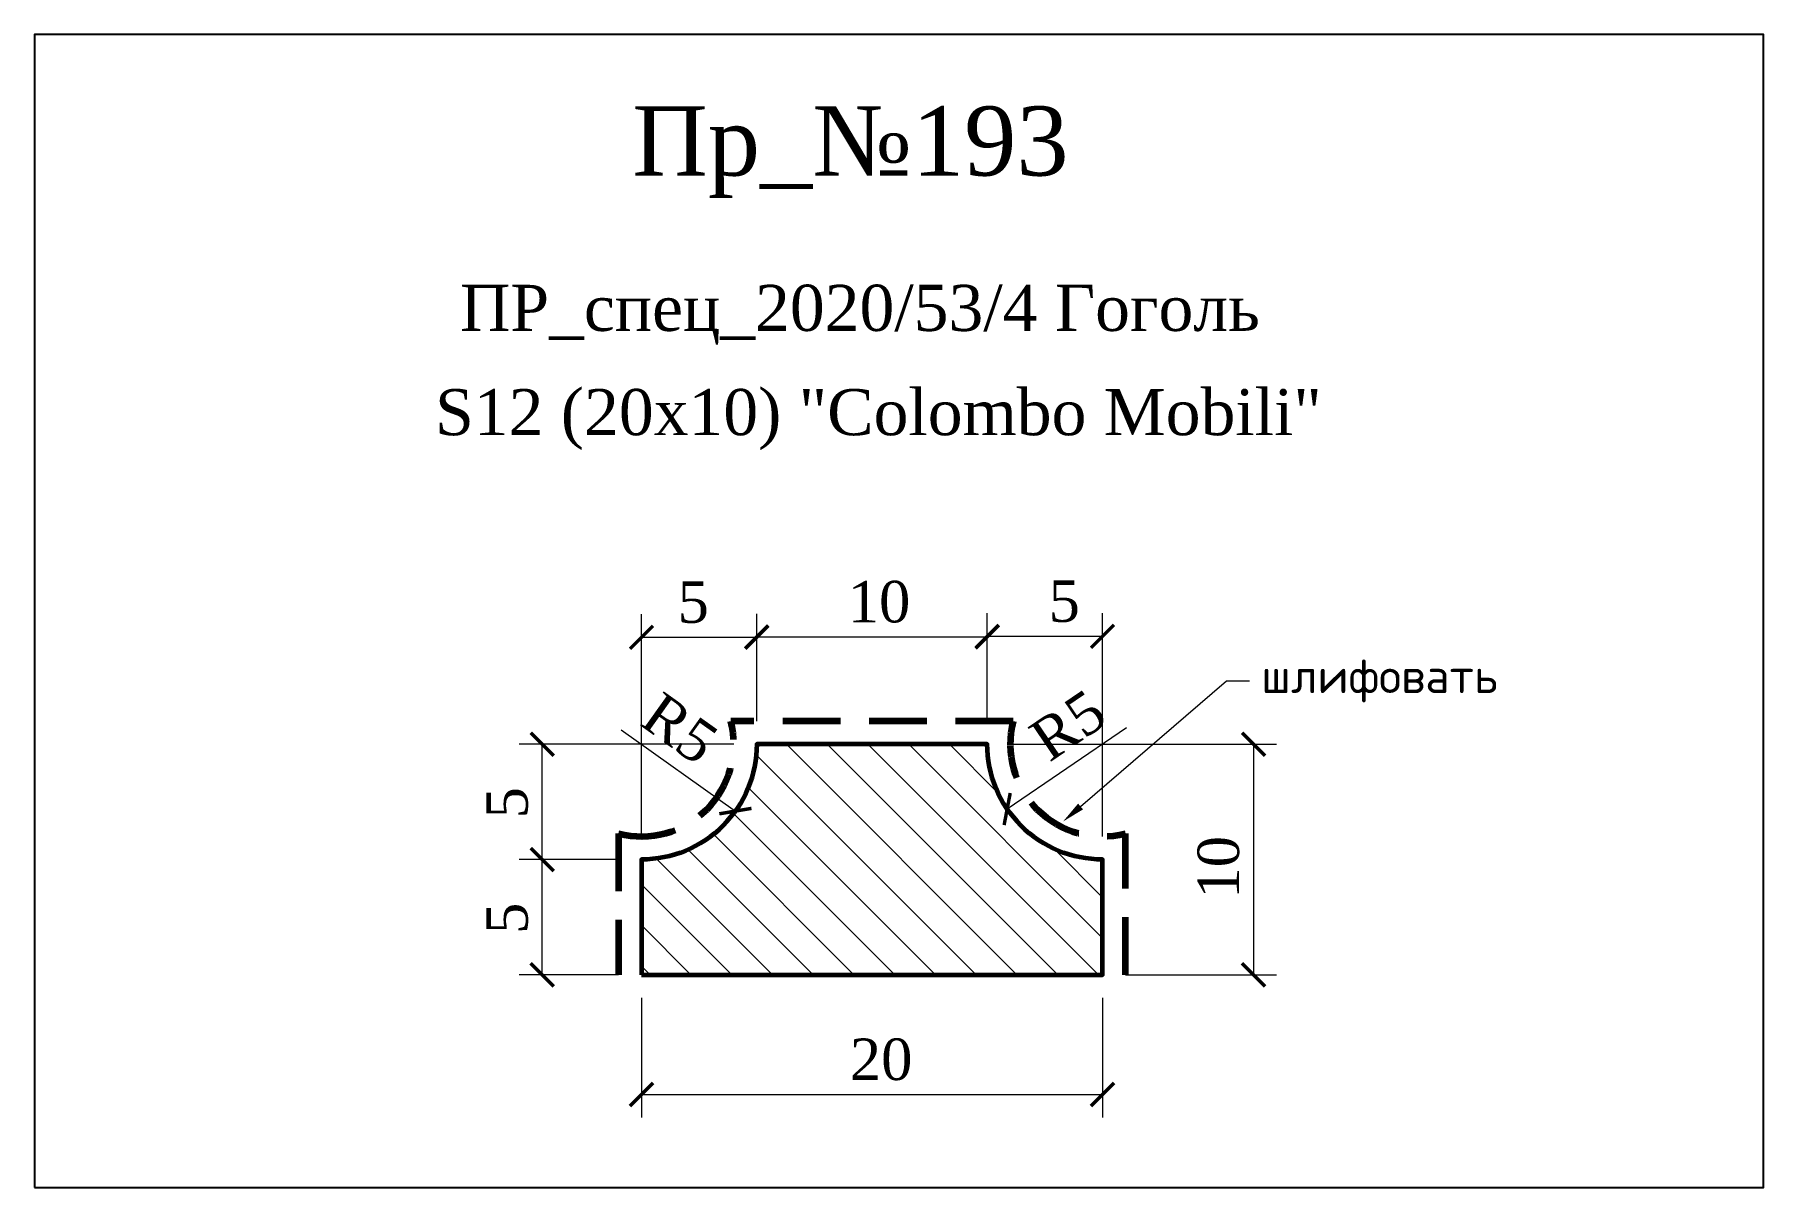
# Model space of a CAD drawing. Header units: millimetres. Extents: x 303878.8 to 303953.8, y -92288.8 to -92238.8.
import ezdxf
from ezdxf import colors
from ezdxf.entities.mleader import LeaderData, LeaderLine
from ezdxf.math import Vec2, Vec3

# ---------------------------------------------------------------- set-up
doc = ezdxf.new("R2010")
doc.units = ezdxf.units.MM
doc.header["$MEASUREMENT"] = 0
doc.linetypes.add('HIDDEN', pattern=[0.375, 0.25, -0.125])
doc.layers.add('Outside panel', color=7, linetype='Continuous', lineweight=18, true_color=0x7f5e57)
for name, color, linetype, lineweight in [('линия 15', 7, 'Continuous', 15), ('линия 50', 1, 'Continuous', 211), ('служебный слой РАЗМЕРЫ', 7, 'Continuous', 9)]:
    doc.layers.add(name, color=color, linetype=linetype, lineweight=lineweight)
doc.layers.add('размеры в модели', color=7, linetype='Continuous')
doc.layers.add('Слой1', color=7, linetype='Continuous')
doc.styles.add('ELECT', font='times.ttf')
doc.styles.get("Standard").update_dxf_attribs({"font": 'times.ttf'})
doc.styles.add('ЕСКД профили текст', font='isocpeur.ttf')
doc.dimstyles.new('M_1', dxfattribs={"dimtxt": 1.8, "dimasz": 1, "dimexe": 1, "dimexo": 1, "dimgap": 0.6, "dimtad": 1, "dimdec": 0, "dimdsep": 46, "dimtxsty": 'Standard', "dimblk": 'ARCHTICK', "dimcen": -5, "dimclrd": 7, "dimclre": 7, "dimclrt": 7, "dimadec": 0, "dimazin": 0, "dimtfac": 1, "dimtdec": 0, "dimtmove": 0, "dimatfit": 3, "dimfxl": 1, "dimtolj": 1, "dimtzin": 0, "dimlwd": 5, "dimlwe": 5, "dimarcsym": 0})

# ---------------------------------------------------------------- blocks, each defined once
blk = doc.blocks.new('_ArchTick')
at = {"color": 0, "linetype": 'ByBlock', "const_width": 0.15}
blk.add_lwpolyline([(-0.5, -0.5), (0.5, 0.5)], dxfattribs=at)
blk = doc.blocks.new('*D10')
at = {"layer": 'Defpoints', "color": 0, "ltscale": 1000, "transparency": 16777216}
for p in [(303925.104, -92264.91), (303920.104, -92269.59), (303925.104, -92274.59)]:
    blk.add_point(p, dxfattribs=at)
at = {"layer": 'линия 15', "color": 7, "lineweight": 5, "ltscale": 1000, "transparency": 16777216}
for p, q in [((303920.104, -92268.59), (303920.104, -92263.91)), ((303925.104, -92273.59), (303925.104, -92263.91)), ((303920.104, -92264.91), (303925.104, -92264.91))]:
    blk.add_line(p, q, dxfattribs=at)
at = {"layer": 'линия 15', "color": 7, "lineweight": 5, "ltscale": 1000, "transparency": 16777216, "rotation": 180}
blk.add_blockref('_ArchTick', (303920.104, -92264.91), dxfattribs=at)
at = {"layer": 'линия 15', "color": 7, "lineweight": 5, "ltscale": 1000, "transparency": 16777216}
blk.add_blockref('_ArchTick', (303925.104, -92264.91), dxfattribs=at)
at = {"layer": 'линия 15', "color": 7, "ltscale": 1000, "transparency": 16777216, "insert": (303923.445, -92263.395), "char_height": 1.8, "attachment_point": 5}
blk.add_mtext('\\A1;5', dxfattribs=at)
blk = doc.blocks.new('*D9')
at = {"layer": 'Defpoints', "color": 0, "ltscale": 1000, "transparency": 16777216}
for p in [(303910.104, -92264.952), (303910.104, -92269.59), (303905.104, -92274.59)]:
    blk.add_point(p, dxfattribs=at)
at = {"layer": 'линия 15', "color": 7, "lineweight": 5, "ltscale": 1000, "transparency": 16777216}
for p, q in [((303905.104, -92273.59), (303905.104, -92263.952)), ((303910.104, -92268.59), (303910.104, -92263.952)), ((303905.104, -92264.952), (303910.104, -92264.952))]:
    blk.add_line(p, q, dxfattribs=at)
at = {"layer": 'линия 15', "color": 7, "lineweight": 5, "ltscale": 1000, "transparency": 16777216, "rotation": 180}
blk.add_blockref('_ArchTick', (303905.104, -92264.952), dxfattribs=at)
at = {"layer": 'линия 15', "color": 7, "lineweight": 5, "ltscale": 1000, "transparency": 16777216}
blk.add_blockref('_ArchTick', (303910.104, -92264.952), dxfattribs=at)
at = {"layer": 'линия 15', "color": 7, "ltscale": 1000, "transparency": 16777216, "insert": (303907.349, -92263.436), "char_height": 1.8, "attachment_point": 5}
blk.add_mtext('\\A1;5', dxfattribs=at)
blk = doc.blocks.new('*D8')
at = {"layer": 'Defpoints', "color": 0, "ltscale": 1000, "transparency": 16777216}
for p in [(303920.104, -92269.59), (303925.104, -92279.59), (303931.656, -92279.59)]:
    blk.add_point(p, dxfattribs=at)
at = {"layer": 'линия 15', "color": 7, "lineweight": 5, "ltscale": 1000, "transparency": 16777216}
for p, q in [((303921.104, -92269.59), (303932.656, -92269.59)), ((303931.656, -92269.59), (303931.656, -92279.59)), ((303926.104, -92279.59), (303932.656, -92279.59))]:
    blk.add_line(p, q, dxfattribs=at)
for p, rotation in [((303931.656, -92269.59), 90), ((303931.656, -92279.59), 270)]:
    blk.add_blockref('_ArchTick', p, dxfattribs=dict(at, rotation=rotation))
at = {"layer": 'линия 15', "color": 7, "ltscale": 1000, "transparency": 16777216, "insert": (303930.14, -92274.929), "char_height": 1.8, "attachment_point": 5, "rotation": 90}
blk.add_mtext('\\A1;10', dxfattribs=at)
blk = doc.blocks.new('*D7')
at = {"layer": 'Defpoints', "color": 0, "ltscale": 1000, "transparency": 16777216}
for p in [(303925.104, -92269.59), (303920.968, -92272.4)]:
    blk.add_point(p, dxfattribs=at)
at = {"layer": 'размеры в модели', "color": 7, "lineweight": 5, "ltscale": 1000, "transparency": 16777216}
blk.add_line((303926.149, -92268.88), (303920.968, -92272.4), dxfattribs=at)
at = {"layer": 'размеры в модели', "color": 7, "lineweight": 5, "ltscale": 1000, "transparency": 16777216, "rotation": 214.1866538084228}
blk.add_blockref('_ArchTick', (303920.968, -92272.4), dxfattribs=at)
at = {"layer": 'размеры в модели', "color": 7, "ltscale": 1000, "transparency": 16777216, "insert": (303923.61, -92268.773), "char_height": 1.8, "attachment_point": 5, "rotation": 34.18665}
blk.add_mtext('\\A1;R5', dxfattribs=at)
blk = doc.blocks.new('*D6')
at = {"layer": 'Defpoints', "color": 0, "ltscale": 1000, "transparency": 16777216}
for p in [(303905.104, -92269.59), (303909.177, -92272.49)]:
    blk.add_point(p, dxfattribs=at)
at = {"layer": 'размеры в модели', "color": 7, "lineweight": 5, "ltscale": 1000, "transparency": 16777216}
blk.add_line((303904.224, -92268.963), (303909.177, -92272.49), dxfattribs=at)
at = {"layer": 'размеры в модели', "color": 7, "lineweight": 5, "ltscale": 1000, "transparency": 16777216, "rotation": 324.5485262646428}
blk.add_blockref('_ArchTick', (303909.177, -92272.49), dxfattribs=at)
at = {"layer": 'размеры в модели', "color": 7, "ltscale": 1000, "transparency": 16777216, "insert": (303906.765, -92268.912), "char_height": 1.8, "attachment_point": 5, "rotation": 324.54853}
blk.add_mtext('\\A1;R5', dxfattribs=at)
blk = doc.blocks.new('*D5')
at = {"layer": 'Defpoints', "color": 0, "ltscale": 1000, "transparency": 16777216}
for p in [(303920.104, -92264.936), (303910.104, -92269.59), (303920.104, -92269.59)]:
    blk.add_point(p, dxfattribs=at)
at = {"layer": 'размеры в модели', "color": 7, "lineweight": 5, "ltscale": 1000, "transparency": 16777216}
for p, q in [((303910.104, -92268.59), (303910.104, -92263.936)), ((303920.104, -92268.59), (303920.104, -92263.936)), ((303910.104, -92264.936), (303920.104, -92264.936))]:
    blk.add_line(p, q, dxfattribs=at)
at = {"layer": 'размеры в модели', "color": 7, "lineweight": 5, "ltscale": 1000, "transparency": 16777216, "rotation": 180}
blk.add_blockref('_ArchTick', (303910.104, -92264.936), dxfattribs=at)
at = {"layer": 'размеры в модели', "color": 7, "lineweight": 5, "ltscale": 1000, "transparency": 16777216}
blk.add_blockref('_ArchTick', (303920.104, -92264.936), dxfattribs=at)
at = {"layer": 'размеры в модели', "color": 7, "ltscale": 1000, "transparency": 16777216, "insert": (303915.409, -92263.42), "char_height": 1.8, "attachment_point": 5}
blk.add_mtext('\\A1;10', dxfattribs=at)
blk = doc.blocks.new('*D4')
at = {"layer": 'Defpoints', "color": 0, "ltscale": 1000, "transparency": 16777216}
for p in [(303900.798, -92269.59), (303910.104, -92269.59), (303905.104, -92274.59)]:
    blk.add_point(p, dxfattribs=at)
at = {"layer": 'размеры в модели', "color": 7, "lineweight": 5, "ltscale": 1000, "transparency": 16777216}
for p, q in [((303909.104, -92269.59), (303899.798, -92269.59)), ((303900.798, -92274.59), (303900.798, -92269.59)), ((303904.104, -92274.59), (303899.798, -92274.59))]:
    blk.add_line(p, q, dxfattribs=at)
for p, rotation in [((303900.798, -92269.59), 90), ((303900.798, -92274.59), 270)]:
    blk.add_blockref('_ArchTick', p, dxfattribs=dict(at, rotation=rotation))
at = {"layer": 'размеры в модели', "color": 7, "ltscale": 1000, "transparency": 16777216, "insert": (303899.282, -92272.128), "char_height": 1.8, "attachment_point": 5, "rotation": 90}
blk.add_mtext('\\A1;5', dxfattribs=at)
blk = doc.blocks.new('*D3')
at = {"layer": 'Defpoints', "color": 0, "ltscale": 1000, "transparency": 16777216}
for p in [(303900.798, -92274.59), (303905.104, -92274.59), (303905.104, -92279.59)]:
    blk.add_point(p, dxfattribs=at)
at = {"layer": 'размеры в модели', "color": 7, "lineweight": 5, "ltscale": 1000, "transparency": 16777216}
for p, q in [((303904.104, -92274.59), (303899.798, -92274.59)), ((303900.798, -92279.59), (303900.798, -92274.59)), ((303904.104, -92279.59), (303899.798, -92279.59))]:
    blk.add_line(p, q, dxfattribs=at)
for p, rotation in [((303900.798, -92274.59), 90), ((303900.798, -92279.59), 270)]:
    blk.add_blockref('_ArchTick', p, dxfattribs=dict(at, rotation=rotation))
at = {"layer": 'размеры в модели', "color": 7, "ltscale": 1000, "transparency": 16777216, "insert": (303899.282, -92277.139), "char_height": 1.8, "attachment_point": 5, "rotation": 90}
blk.add_mtext('\\A1;5', dxfattribs=at)
blk = doc.blocks.new('*D2')
at = {"layer": 'Defpoints', "color": 0, "ltscale": 1000, "transparency": 16777216}
for p in [(303905.104, -92279.59), (303925.104, -92279.59), (303925.104, -92284.78)]:
    blk.add_point(p, dxfattribs=at)
at = {"layer": 'размеры в модели', "color": 7, "lineweight": 5, "ltscale": 1000, "transparency": 16777216}
for p, q in [((303905.104, -92280.59), (303905.104, -92285.78)), ((303925.104, -92280.59), (303925.104, -92285.78)), ((303905.104, -92284.78), (303925.104, -92284.78))]:
    blk.add_line(p, q, dxfattribs=at)
at = {"layer": 'размеры в модели', "color": 7, "lineweight": 5, "ltscale": 1000, "transparency": 16777216, "rotation": 180}
blk.add_blockref('_ArchTick', (303905.104, -92284.78), dxfattribs=at)
at = {"layer": 'размеры в модели', "color": 7, "lineweight": 5, "ltscale": 1000, "transparency": 16777216}
blk.add_blockref('_ArchTick', (303925.104, -92284.78), dxfattribs=at)
at = {"layer": 'размеры в модели', "color": 7, "ltscale": 1000, "transparency": 16777216, "insert": (303914.14, -92284.18), "char_height": 1.8, "attachment_point": 7}
blk.add_mtext('\\A1;20', dxfattribs=at)

msp = doc.modelspace()

# ---------------------------------------------------------------- hatches: boundary and pattern name
at = {"layer": 'Outside panel', "ltscale": 1000}
h = msp.add_hatch(dxfattribs=at)
h.set_pattern_fill('ANSI31', color=256, scale=10, angle=90)
h.set_pattern_definition([(135, (-6701.5674, 4724.6412), (-0.8838834765, -0.8838834765), [])])
edge = h.paths.add_edge_path()
edge.add_line((303905.104, -92279.59), (303925.104, -92279.59))
edge.add_line((303925.104, -92279.59), (303925.104, -92274.59))
edge.add_arc((303925.104, -92269.59), 5, 180, 270, ccw=False)
edge.add_line((303920.104, -92269.59), (303910.104, -92269.59))
edge.add_arc((303905.104, -92269.59), 5, -90, 0, ccw=False)
edge.add_line((303905.104, -92274.59), (303905.104, -92279.59))

# ---------------------------------------------------------------- linework, layer by layer
at = {"color": 6, "ltscale": 1000}
msp.add_lwpolyline([(303878.775, -92288.811), (303953.775, -92288.811), (303953.775, -92238.811), (303878.775, -92238.811)], close=True, dxfattribs=at)
at = {"layer": 'линия 50', "color": 1, "linetype": 'HIDDEN', "ltscale": 10, "true_color": 0xff0909}
msp.add_lwpolyline([(303926.104, -92279.59), (303926.104, -92273.463, -0.571287), (303921.231, -92268.59), (303908.977, -92268.59, -0.571287), (303904.104, -92273.463), (303904.104, -92279.59)], format="xyb", dxfattribs=at)
at = {"layer": 'Слой1', "linetype": 'Continuous', "lineweight": 60}
msp.add_lwpolyline([(303905.104, -92279.59), (303925.104, -92279.59), (303925.104, -92274.59, -0.414214), (303920.104, -92269.59), (303910.104, -92269.59, -0.414214), (303905.104, -92274.59)], format="xyb", close=True, dxfattribs=at)

# ---------------------------------------------------------------- texts
at = {"color": 5, "ltscale": 1000, "style": 'ELECT'}
msp.add_text('Пр_№193', height=3, dxfattribs=at).set_placement((303904.71, -92244.924))
at = {"color": 7, "ltscale": 1000, "style": 'ELECT'}
msp.add_text('ПР_спец_2020/53/4 Гоголь', height=2, dxfattribs=at).set_placement((303897.234, -92251.664))
at = {"color": 7, "ltscale": 1000, "insert": (303896.151, -92254.185), "char_height": 2, "width": 129.67333, "attachment_point": 1, "line_spacing_factor": 1.5, "style": 'ELECT'}
msp.add_mtext('S12 (20x10) "Colombo Mobili"', dxfattribs=at)

# ---------------------------------------------------------------- dimensions: what is measured, and where the dimension line sits
at = {"layer": 'линия 15', "color": 5, "ltscale": 1000}
for base, p1, p2, picture, middle in [((303910.104, -92264.952), (303905.104, -92274.59), (303910.104, -92269.59), '*D9', (303907.349, -92264.952)), ((303925.104, -92264.91), (303920.104, -92269.59), (303925.104, -92274.59), '*D10', (303923.445, -92264.91))]:
    dim = msp.add_linear_dim(base=base, p1=p1, p2=p2, dimstyle='M_1', dxfattribs=at)
    dim.commit()
    dim.dimension.update_dxf_attribs({"geometry": picture, "text_midpoint": middle, "dimtype": 128})
dim = msp.add_linear_dim(base=(303931.656, -92279.59), p1=(303920.104, -92269.59), p2=(303925.104, -92279.59), angle=90, dimstyle='M_1', dxfattribs=at)
dim.commit()
dim.dimension.update_dxf_attribs({"geometry": '*D8', "text_midpoint": (303931.656, -92274.929), "dimtype": 128})
at = {"layer": 'размеры в модели', "color": 5, "ltscale": 1000}
dim = msp.add_linear_dim(base=(303920.104, -92264.936), p1=(303910.104, -92269.59), p2=(303920.104, -92269.59), dimstyle='M_1', dxfattribs=at)
dim.commit()
dim.dimension.update_dxf_attribs({"geometry": '*D5', "text_midpoint": (303915.409, -92264.936), "dimtype": 128})
for center, mpoint, picture, middle in [((303905.104, -92269.59), (303909.177, -92272.49), '*D6', (303905.886, -92270.147)), ((303925.104, -92269.59), (303920.968, -92272.4), '*D7', (303924.461, -92270.027))]:
    dim = msp.add_radius_dim(center=center, mpoint=mpoint, dimstyle='M_1', dxfattribs=at)
    dim.commit()
    dim.dimension.update_dxf_attribs({"geometry": picture, "text_midpoint": middle, "dimtype": 132})
for base, p1, p2, picture, middle in [((303900.798, -92269.59), (303905.104, -92274.59), (303910.104, -92269.59), '*D4', (303900.798, -92272.128)), ((303900.798, -92274.59), (303905.104, -92279.59), (303905.104, -92274.59), '*D3', (303900.798, -92277.139))]:
    dim = msp.add_linear_dim(base=base, p1=p1, p2=p2, angle=90, dimstyle='M_1', dxfattribs=at)
    dim.commit()
    dim.dimension.update_dxf_attribs({"geometry": picture, "text_midpoint": middle, "dimtype": 128})
dim = msp.add_linear_dim(base=(303925.104, -92284.78), p1=(303905.104, -92279.59), p2=(303925.104, -92279.59), text='20', dimstyle='M_1', dxfattribs=at)
dim.commit()
dim.dimension.update_dxf_attribs({"geometry": '*D2', "text_midpoint": (303915.393, -92284.78), "dimtype": 128})

# ---------------------------------------------------------------- leaders
at = {"layer": 'служебный слой РАЗМЕРЫ'}
ml = msp.add_multileader_mtext('Standard', dxfattribs=at)
ml.set_content('\\A1;шлифовать', color=256, style='ЕСКД профили текст')
ml.set_leader_properties(color=256, linetype='ByLayer', lineweight=-1)
ml.build(insert=Vec2(0, 0))
ml.multileader.update_dxf_attribs({"dogleg_length": 1, "arrow_head_size": 1})
ctx = ml.context
ctx.base_point, ctx.char_height, ctx.arrow_head_size, ctx.landing_gap_size, ctx.plane_origin = Vec3(303931.487, -92266.847), 1.5, 1, 0.5, Vec3(303950.522, -92235.992)
notes = []
notes.append((ctx, [(1, (1, 1, 0), (303930.487, -92266.847), (1, 0), 1, [(0, [(303923.393, -92272.942)], 0, [])])]))
ctx.mtext.insert, ctx.mtext.flow_direction = Vec3(303931.987, -92265.872), 5
for ctx, leaders in notes:
    for number, flags, end, landing, length, lines in leaders:
        leader = LeaderData()
        leader.index, (leader.has_last_leader_line, leader.has_dogleg_vector, leader.attachment_direction) = number, flags
        leader.last_leader_point, leader.dogleg_vector, leader.dogleg_length = Vec3(end), Vec3(landing), length
        for number, points, colour, breaks in lines:
            line = LeaderLine()
            line.index, line.vertices, line.color, line.breaks = number, Vec3.list(points), colors.encode_raw_color(colour), breaks
            leader.lines.append(line)
        ctx.leaders.append(leader)

doc.saveas('drawing.dxf')
